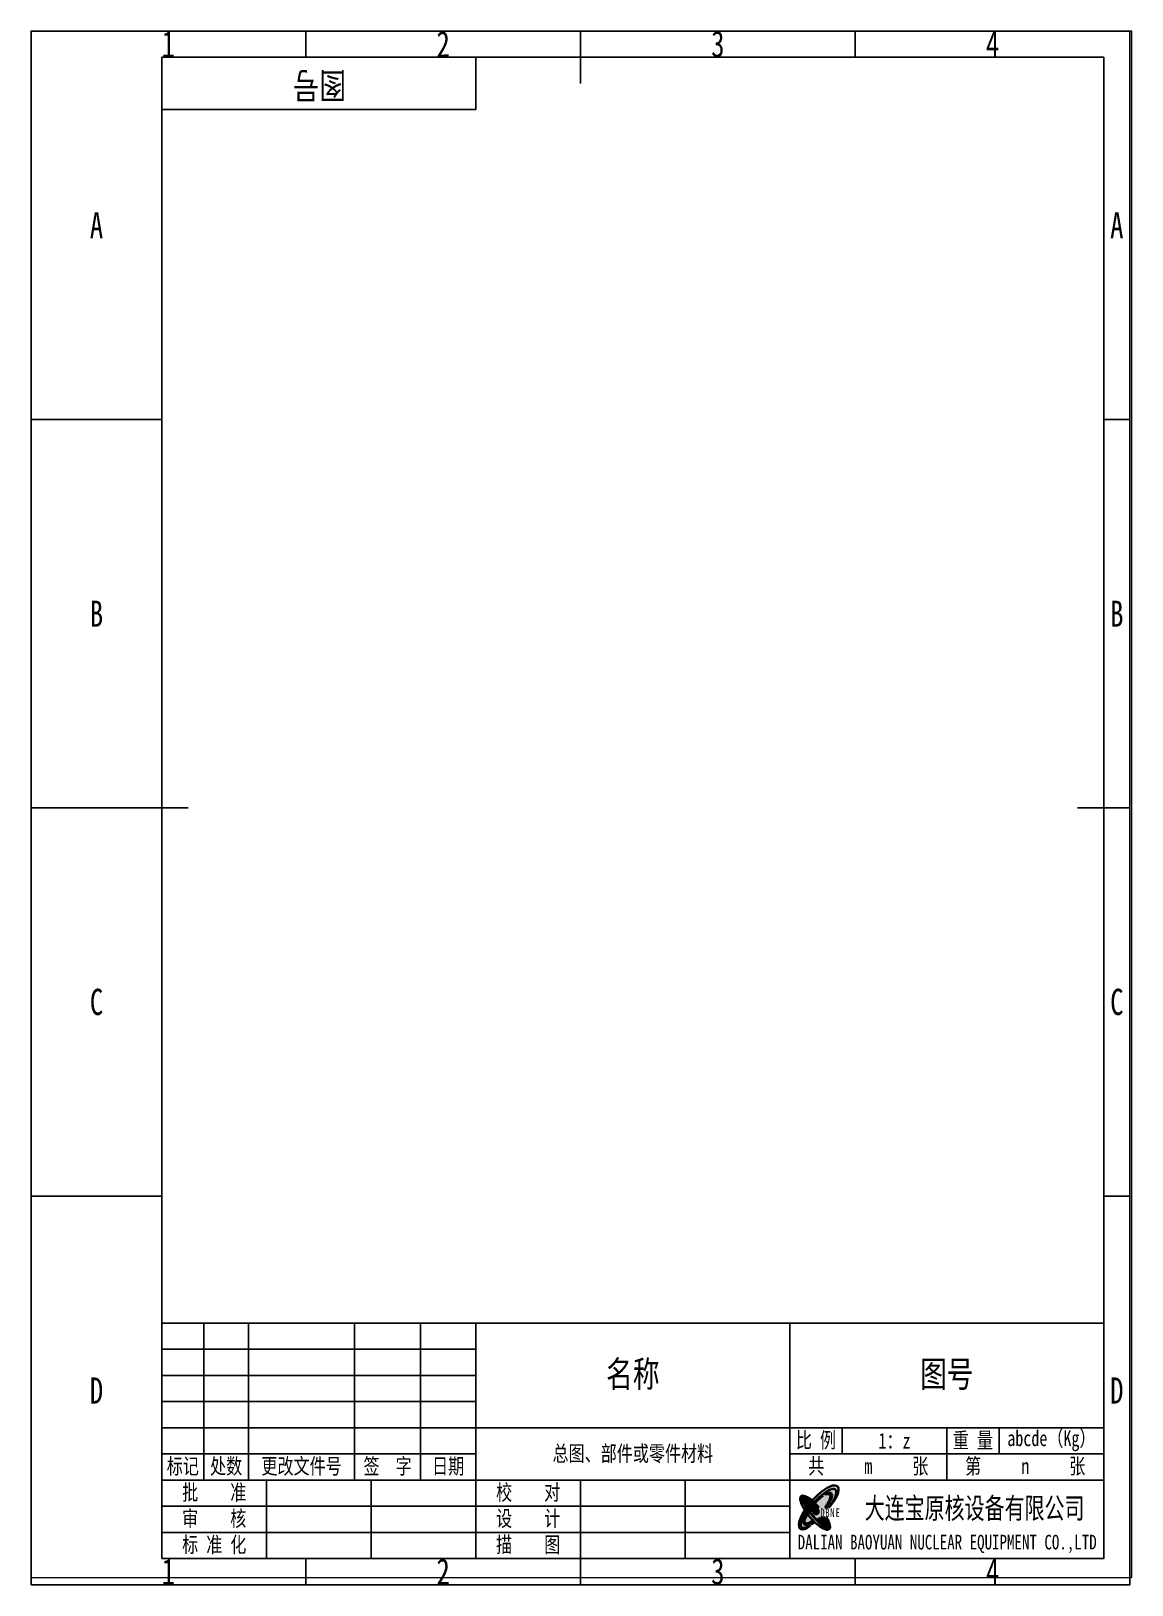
# Paper-space layout 'A4' of a CAD drawing. Header units: millimetres. Extents: x -3 to 208, y -3 to 294.
import ezdxf

# ---------------------------------------------------------------- set-up
doc = ezdxf.new("R2010")
doc.units = ezdxf.units.MM
doc.header["$MEASUREMENT"] = 0
doc.layers.add('粗实线', color=7, linetype='Continuous', lineweight=35)
doc.styles.add('USER1', font='SimSun.ttf', dxfattribs={"width": 0.75, "height": 3})
doc.styles.add('样式 1', font='SIMHEI.TTF', dxfattribs={"width": 0.7})

psp = doc.layouts.new('A4')

# ---------------------------------------------------------------- hatches: boundary and pattern name
at = {"layer": '粗实线', "lineweight": 35}
h = psp.add_hatch(color=1, dxfattribs=at)
edge = h.paths.add_edge_path()
edge.add_ellipse((147.752040785499, 12.02995826048505), major_axis=(-3.547432841545726, -4.059692306267203), ratio=0.3374872929576654, start_angle=148.5834714324887, end_angle=293.3342422504487)
edge.add_ellipse((147.752040785499, 12.02995826048505), major_axis=(-3.547432841545726, -4.059692306267203), ratio=0.3374872929576654, start_angle=293.3342422504487, end_angle=374.1685628562043)
edge.add_arc((144.4021631084979, 10.07399086174632), 2.286518586195617, 276.1692856740171, 320.4778378032062)
edge.add_ellipse((147.7135422401443, 11.85488951012871), major_axis=(-3.228570764437261, -3.583163797059291), ratio=0.3006498599524591, start_angle=112.5982362864199, end_angle=404.50184761963015, ccw=False)
edge.add_arc((143.8025790507072, 17.81960279853752), 8.237062029641873, 318.2587934402285, 339.0204377928367)
h = psp.add_hatch(color=1, dxfattribs=at)
edge = h.paths.add_edge_path()
edge.add_ellipse((147.5705042655572, 11.79363889462206), major_axis=(-2.574683051114072, -2.991074042292521), ratio=0.2934977647356021, start_angle=108.6241285841381, end_angle=222.5789002145962)
edge.add_arc((149.5218083946202, 12.41446822300236), 2.19136280170246, 85.37177683350558, 107.23875089343741, ccw=False)
edge.add_ellipse((148.1132522313474, 12.3487479819953), major_axis=(-1.767540289798319, -2.194815411991643), ratio=0.2960964661553158, start_angle=455.3618479000191, end_angle=555.9270530205276, ccw=False)
edge.add_line((148.9254541749051, 12.03277090224242), (149.2246537703422, 12.03277090224242))
h = psp.add_hatch(color=1, dxfattribs=at)
edge = h.paths.add_edge_path()
edge.add_ellipse((146.689605301066, 11.70895514343488), major_axis=(-2.004595282347552, 2.311500263612363), ratio=0.276349345729869, start_angle=368.947896776684, end_angle=428.93000937299325, ccw=False)
edge.add_ellipse((146.7321310559746, 11.69921795669575), major_axis=(-2.033716340138569, 2.322301694955371), ratio=0.3400349644981061, start_angle=297.7439235286173, end_angle=367.8010664767777, ccw=False)
edge.add_line((146.4805378864276, 13.39514361505667), (146.4885314460626, 13.40389518178813))
edge.add_ellipse((147.0612282042348, 11.02517223127938), major_axis=(2.678426760523202, -3.167450950868441), ratio=0.3116471756799845, start_angle=121.804843409058, end_angle=245.7414246292155)
edge.add_line((145.0608179764513, 11.56551781078156), (145.3728631336826, 12.02302690091597))
h = psp.add_hatch(color=1, dxfattribs=at)
edge = h.paths.add_edge_path()
edge.add_ellipse((147.2473563714811, 11.06337217815576), major_axis=(2.400994066928936, -2.807322038593968), ratio=0.2502168121586122, start_angle=127.7930914008186, end_angle=234.4549154496488)
edge.add_ellipse((147.3685697606579, 10.82206726417894), major_axis=(2.400994066928936, -2.807322038593968), ratio=0.2454916854564585, start_angle=132.7615137584243, end_angle=229.2837028555487, ccw=False)
edge.add_line((146.2444010532981, 13.16084073838442), (146.3310866781899, 13.25847727309292))
h = psp.add_hatch(color=1, dxfattribs=at)
edge = h.paths.add_edge_path()
edge.add_ellipse((147.5705042655572, 11.79363889462206), major_axis=(-2.574683051114072, -2.991074042292521), ratio=0.2934977647356021, start_angle=230.2642047476614, end_angle=410.0685769235042)
edge.add_line((146.5910568042691, 9.29430442549642), (146.433372410941, 9.460489802324446))
edge.add_ellipse((146.8956147161261, 11.25179701737284), major_axis=(1.721523644116088, 2.189227588895283), ratio=0.3365025604834221, start_angle=154.400806499086, end_angle=232.5412665597438, ccw=False)
edge.add_arc((154.5967919675677, 6.102876376686936), 10.16628308233577, 126.1770224432806, 160.3126691880759, ccw=False)
edge.add_line((148.5958180409089, 14.30907060067125), (148.5412811595565, 14.28678376111475))
h = psp.add_hatch(color=1, dxfattribs=at)
edge = h.paths.add_edge_path()
edge.add_ellipse((147.1994583714149, 11.17105240419937), major_axis=(2.400994066928936, -2.807322038593968), ratio=0.2502168121586122, start_angle=453.3569728923684, end_angle=471.0255026382234)
edge.add_line((146.9936927728486, 12.73904347571465), (146.9223678946364, 12.65799681893031))
edge.add_ellipse((147.3206717605917, 10.92974749022255), major_axis=(2.400994066928936, -2.807322038593968), ratio=0.2454916854564585, start_angle=458.66055614744084, end_angle=475.1905618213646, ccw=False)
edge.add_line((147.6404455063966, 11.93517816989311), (147.7600978925811, 11.93517816989311))
h = psp.add_hatch(color=1, dxfattribs=at)
edge = h.paths.add_edge_path()
edge.add_ellipse((147.0612282042348, 11.02517223127938), major_axis=(2.678426760523202, -3.167450950868441), ratio=0.3116471756799845, start_angle=260.541133779156, end_angle=420.0780893389606)
edge.add_line((149.2528280152146, 10.16864729524991), (149.2031340892008, 10.16864729524991))
edge.add_arc((138.6311854411269, 6.07523365257498), 11.33676027212226, 14.648898598066523, 21.166191804059793, ccw=False)
edge.add_ellipse((147.1776584284671, 11.0451748196117), major_axis=(2.400994066928936, -2.807322038593968), ratio=0.2502168121586122, start_angle=317.68120030014785, end_angle=390.82428077937846, ccw=False)
edge.add_ellipse((147.3206717605917, 10.92974749022255), major_axis=(2.400994066928936, -2.807322038593968), ratio=0.2454916854564585, start_angle=252.0460802995062, end_angle=313.66972906875924, ccw=False)
edge.add_line((145.924945827941, 11.23438821656214), (145.6473509154525, 10.72233441219964))
h = psp.add_hatch(color=1, dxfattribs=at)
edge = h.paths.add_edge_path()
edge.add_ellipse((147.4053119458986, 10.80134738552738), major_axis=(1.937802988958268, -2.313136438759362), ratio=0.2712156489420839, start_angle=282.3804776369831, end_angle=421.729694323865)
edge.add_line((148.8756463996378, 10.16864729524991), (148.7552544939037, 10.16864729524991))
edge.add_ellipse((147.9621000769348, 10.12480246300743), major_axis=(1.200216418312824, -1.498587209471784), ratio=0.3468916351285387, start_angle=298.822618006964, end_angle=436.0887420892536, ccw=False)
edge.add_arc((159.4072373314611, 22.87747084340276), 17.880987360756, 226.5713456546265, 230.7145537302058, ccw=False)
edge.add_line((147.1149383716511, 9.891744245396922), (145.9942431841719, 11.24827782774537))
edge.add_line((145.9942431841719, 11.24827782774514), (147.0365602100096, 9.966388140844174))
edge.add_arc((155.0605505732965, 17.68670617058501), 11.13497785496102, 223.8950301582306, 225.1531914822738)
psp.add_hatch(color=1, dxfattribs=at).paths.add_polyline_path([(146.70667505251, 11.25259135873853, 1), (147.7581972254593, 11.25259135873853, 1)])

# ---------------------------------------------------------------- linework, layer by layer
at = {"color": 1}
for p, q in [((49.71722607263814, 294.270841641596), (49.71722607263814, 289.270841641596)), ((154.7172260726381, 294.270841641596), (154.7172260726381, 289.270841641596)), ((-2.782773927361859, 220.020841641596), (22.21722607263814, 220.020841641596)), ((207.2172260726381, 220.020841641596), (202.2172260726381, 220.020841641596)), ((-2.782773927361859, 71.52084164159601), (22.21722607263814, 71.52084164159601)), ((207.2172260726381, 71.52084164159601), (202.2172260726381, 71.52084164159601)), ((30.22146080197672, 17.27084164159601), (30.22146080197672, 47.27084164159601)), ((38.76519105769944, 17.27084164159601), (38.76519105769944, 47.27084164159601)), ((59.05655024041812, 17.27084164159601), (59.05655024041812, 47.27084164159601)), ((71.63481971889018, 17.27084164159601), (71.63481971889018, 47.27084164159601)), ((22.21722607263814, 42.27084164159601), (82.21722607263814, 42.27084164159601)), ((22.21722607263814, 37.27084164159601), (82.21722607263814, 37.27084164159601)), ((22.21722607263814, 32.27084164159601), (82.21722607263814, 32.27084164159601)), ((22.21722607263814, 27.27084164159601), (82.21722607263814, 27.27084164159601)), ((152.2172260726381, 27.27084164159601), (152.2172260726381, 22.27084164159601)), ((172.2172260726381, 27.27084164159601), (172.2172260726381, 17.27084164159601)), ((182.2172260726381, 27.27084164159601), (182.2172260726381, 22.27084164159601)), ((142.2172260726381, 22.27084164159601), (202.2172260726381, 22.27084164159601)), ((42.21722607263814, 17.27084164159601), (42.21722607263814, 2.270841641596007)), ((62.21722607263814, 17.27084164159601), (62.21722607263814, 2.270841641596007)), ((102.2172260726381, 17.27084164159601), (102.2172260726381, 2.270841641596007)), ((122.2172260726381, 17.27084164159601), (122.2172260726381, 2.270841641596007)), ((22.21722607263814, 12.27084164159601), (142.2172260726381, 12.27084164159601)), ((22.21722607263814, 7.270841641596007), (142.2172260726381, 7.270841641596007)), ((49.71722607263814, -2.729158358403993), (49.71722607263814, 2.270841641596007)), ((154.7172260726381, -2.729158358403993), (154.7172260726381, 2.270841641596007))]:
    psp.add_line(p, q, dxfattribs=at)
at = {"color": 7}
for p, q in [((102.2172260726381, 294.270841641596), (102.2172260726381, 284.270841641596)), ((82.21722607263814, 279.270841641596), (82.21722607263814, 289.270841641596)), ((22.21722607263814, 279.270841641596), (82.21722607263814, 279.270841641596)), ((-2.782773927361859, 145.770841641596), (27.21722607263814, 145.770841641596)), ((207.2172260726381, 145.770841641596), (197.2172260726381, 145.770841641596)), ((22.21722607263814, 47.27084164159601), (202.2172260726381, 47.27084164159601)), ((82.21722607263814, 47.27084164159601), (82.21722607263814, 2.270841641596007)), ((142.2172260726381, 47.27084164159601), (142.2172260726381, 2.270841641596007)), ((82.21722607263814, 27.27084164159601), (202.2172260726381, 27.27084164159601)), ((22.21722607263814, 22.27084164159601), (82.21722607263814, 22.27084164159601)), ((22.21722607263814, 17.27084164159601), (202.2172260726381, 17.27084164159601)), ((102.2172260726381, -2.729158358403993), (102.2172260726381, 7.270841641596007))]:
    psp.add_line(p, q, dxfattribs=at)
at = {"color": 1}
psp.add_lwpolyline([(-2.782773927361859, -2.729158358403993), (207.2172260726381, -2.729158358403993), (207.2172260726381, 294.270841641596), (-2.782773927361859, 294.270841641596)], close=True, dxfattribs=at)
at = {"color": 7}
psp.add_lwpolyline([(22.21722607263814, 2.270841641596007), (202.2172260726381, 2.270841641596007), (202.2172260726381, 289.270841641596), (22.21722607263814, 289.270841641596)], close=True, dxfattribs=at)
at = {"layer": '粗实线', "color": 1, "lineweight": 35}
for p, q in [((145.0608179764495, 11.5655178107811), (145.3728631336817, 12.02302690091551)), ((146.2444010532981, 13.16084073838397), (146.3310866781903, 13.25847727309269)), ((146.4842757494844, 13.39233114937838), (146.4922666364237, 13.40088564489292)), ((146.4859904791465, 13.40111326202555), (146.4885314460607, 13.40389518178768)), ((146.9223678946364, 12.65799681893009), (146.9936927728486, 12.73904347571465)), ((147.6404455063948, 11.93517816989311), (147.7600978925802, 11.93517816989311)), ((148.5412811595561, 14.28678376111452), (148.5958180409089, 14.30907060067079)), ((148.9254541749051, 12.03277090224242), (149.2246537703413, 12.03277090224242)), ((145.647350915453, 10.72233441219919), (145.924945827941, 11.23438821656168)), ((147.0365602100082, 9.966388140843947), (145.9942431841719, 11.24827782774287)), ((145.9942431841719, 11.24827782774287), (147.1149383716493, 9.891744245396467)), ((146.4333724109401, 9.460489802324219), (146.5910568042691, 9.294304425495966)), ((148.7552544939026, 10.16864729524991), (148.875646399636, 10.16864729524991)), ((149.2031340892008, 10.16864729524991), (149.2528280152146, 10.16864729524991))]:
    psp.add_line(p, q, dxfattribs=at)
at = {"layer": '粗实线', "color": 1, "lineweight": 20}
psp.add_line((146.3826168006544, 8.692840905734329), (146.8689588743582, 9.08428855846455), dxfattribs=at)
at = {"layer": '粗实线', "color": 1, "lineweight": 35}
psp.add_circle((147.2324361389838, 11.25259135873853), 0.5257610864753293, dxfattribs=at)
for centre, radius, start, end in [((143.8025790507054, 17.81960279853752), 8.237062029641873, 314.8767886783547, 339.0204377928316), ((154.5967919675677, 6.102876376686936), 10.16628308233578, 126.1770224432779, 160.3126691880796), ((149.5218083946202, 12.41446822300236), 2.19136280170247, 83.47394555363896, 107.2387508934297), ((155.0605505732947, 17.68670617058547), 11.13497785496081, 223.8950301582385, 225.1531914822833), ((159.4072373314611, 22.87747084340276), 17.88098736075608, 226.5713456546252, 230.7145537301949), ((138.6311854411251, 6.075233652574525), 11.33676027212228, 14.64889859805141, 21.16619180405989), ((144.4021631084961, 10.07399086174632), 2.286518586195625, 276.1692856740167, 320.4778378032015)]:
    psp.add_arc(centre, radius, start, end, dxfattribs=at)
for centre, major_axis, ratio, start_param, end_param in [((147.752040785499, 12.02995826048505), (-3.547432841545726, -4.059692306267203), 0.3374872929576654, 2.593270790539863, 6.530473379296124), ((147.7135422401443, 11.85488951012871), (-3.228570764437261, -3.583163797059291), 0.3006498599524591, 1.965209955136579, 7.059889071362933), ((147.5705042655572, 11.79363889462206), (-2.57468305111407, -2.991074042292516), 0.2934977647356021, 1.895848690902897, 3.884734654212514), ((147.5705042655572, 11.79363889462206), (-2.57468305111407, -2.991074042292516), 0.2934977647356021, 1.895848690902897, 3.884734654212616), ((147.0612282042348, 11.02517223127938), (2.678426760523202, -3.167450950868439), 0.3116471756799845, 2.124560078115899, 4.288996968321296), ((147.5705042655572, 11.79363889462206), (-2.57468305111407, -2.991074042292516), 0.2934977647356021, 4.018868522333049, 7.157046826282786), ((146.689605301066, 11.70895514343488), (-2.004595282347552, 2.311500263612362), 0.2763493457298689, 6.43935556706131, 7.486240924168871), ((146.7321310559746, 11.69921795669575), (-2.033716340138568, 2.322301694955371), 0.3400349644981061, 5.196611793380585, 6.419339602366311), ((147.2473563714811, 11.06337217815576), (2.400994066928935, -2.807322038593965), 0.2502168121586122, 2.230410206246338, 4.092010222081294), ((147.3685697606579, 10.82206726417894), (2.400994066928935, -2.807322038593965), 0.2454916854564585, 2.317125535016257, 4.00175553599365), ((146.689605301066, 11.70895514343488), (-2.004595282347552, 2.311500263612362), 0.2763493457298689, 7.503291917096808, 7.651890234394435), ((147.3206717605917, 10.92974749022255), (2.400994066928935, -2.807322038593965), 0.2454916854564585, 8.005136853801162, 8.293639878184475), ((147.1994583714149, 11.17105240419937), (2.400994066928935, -2.807322038593965), 0.2502168121586122, 7.912571863846509, 8.220945881898235), ((148.1132522313474, 12.3487479819953), (-1.767540289798319, -2.194815411991643), 0.2960964661553158, 7.94756353382096, 9.702757476117293), ((146.8956147161261, 11.25179701737284), (1.721523644116087, 2.189227588895282), 0.3365025604834221, 2.694802441143709, 4.062670680177627), ((146.7321310559746, 11.69921795669575), (-2.033716340138568, 2.322301694955371), 0.3400349644981061, 7.507787671656985, 7.65231495760882), ((147.0612282042348, 11.02517223127938), (2.678426760523202, -3.167450950868439), 0.3116471756799845, 4.54730062132529, 7.331745774451753), ((147.3206717605917, 10.92974749022255), (2.400994066928935, -2.807322038593965), 0.2454916854564585, 4.399033967972399, 5.474569536088416), ((147.4053119458986, 10.80134738552738), (1.937802988958267, -2.31313643875936), 0.2712156489420839, 4.928469078119571, 7.360571719380686), ((147.9621000769348, 10.12480246300743), (1.200216418312824, -1.498587209471784), 0.3468916351285387, 5.215438563650817, 7.611184380337852), ((147.1776584284671, 11.0451748196117), (2.400994066928935, -2.807322038593965), 0.2502168121586122, 5.544582916925178, 6.823210260090856)]:
    psp.add_ellipse(centre, major_axis=major_axis, ratio=ratio, start_param=start_param, end_param=end_param, dxfattribs=at)
at = {"layer": '粗实线', "color": 1, "lineweight": 20}
psp.add_ellipse((147.0612282042348, 11.02517223127938), major_axis=(2.678426760523202, -3.167450950868439), ratio=0.3116471756799845, start_param=7.923402344965393, end_param=8.19174486167731, dxfattribs=at)

# ---------------------------------------------------------------- texts
at = {"color": 1, "attachment_point": 5}
for s, insert, char_height, width, style in [('1', (23.46722607263814, 291.770841641596), 5, 52.5, 'USER1'), ('2', (75.96722607263814, 291.770841641596), 5, 52.5, 'USER1'), ('3', (128.4672260726381, 291.770841641596), 5, 52.5, 'USER1'), ('4', (180.9672260726381, 291.770841641596), 5, 52.5, 'USER1'), ('A', (9.717226072638141, 257.145841641596), 5, 25, 'USER1'), ('A', (204.7172260726381, 257.145841641596), 5, 5, 'USER1'), ('B', (9.717226072638141, 182.895841641596), 5, 25, 'USER1'), ('B', (204.7172260726381, 182.895841641596), 5, 5, 'USER1'), ('C', (9.717226072638141, 108.645841641596), 5, 25, 'USER1'), ('C', (204.7172260726381, 108.645841641596), 5, 5, 'USER1'), ('名称', (112.2172260726381, 37.27084164159601), 5, 60, 'USER1'), ('图号', (172.2172260726381, 37.27084164159601), 5, 60, 'USER1'), ('D', (9.717226072638141, 34.39584164159601), 5, 25, 'USER1'), ('D', (204.7172260726381, 34.39584164159601), 5, 5, 'USER1'), ('比 例', (147.2172260726381, 24.77084164159601), 3, 10, 'USER1'), ('重 量', (177.2172260726381, 24.77084164159601), 3, 10, 'USER1'), ('abcde（Kg）', (192.2172260726381, 24.77084164159601), 3, 20, 'USER1'), ('1：z', (162.2172260726381, 24.77084164159601), 3, 20, 'USER1'), ('标记', (26.2193260726383, 19.77084164159601), 3, 8.0042, 'USER1'), ('处数', (34.49331080197658, 19.77084164159601), 3, 8.5437, 'USER1'), ('更改文件号', (48.91089105769947, 19.77084164159601), 3, 20.2914, 'USER1'), ('签  字', (65.34570024041795, 19.77084164159601), 3, 12.5783, 'USER1'), ('日期', (76.9260197188903, 19.77084164159601), 3, 10.5824, 'USER1'), ('共     m     张', (157.2172260726381, 19.77084164159601), 3, 30, 'USER1'), ('第     n     张', (187.2172260726381, 19.77084164159601), 3, 30, 'USER1'), ('批    准', (32.21722607263814, 14.77084164159601), 3, 20, 'USER1'), ('校    对', (92.21722607263814, 14.77084164159601), 3, 20, 'USER1'), ('审    核', (32.21722607263814, 9.770841641596007), 3, 20, 'USER1'), ('{\\f华文行楷|b0|i0|c134|p2;大连宝原核设备有限公司}', (177.5367246059404, 11.68160435628374), 4, 60, '样式 1'), ('设    计', (92.21722607263814, 9.770841641596007), 3, 20, 'USER1'), ('标 准 化', (32.21722607263814, 4.770841641596007), 3, 20, 'USER1'), ('描    图', (92.21722607263814, 4.770841641596007), 3, 20, 'USER1'), ('{\\f仿宋_GB2312|b0|i0|c134|p49;DALIAN BAOYUAN NUCLEAR EQUIPMENT CO.,LTD}', (172.3010995826037, 5.050818668930106), 2.8, 80.37, 'USER1'), ('1', (23.46722607263814, -0.2291583584039927), 5, 52.5, 'USER1'), ('2', (75.96722607263814, -0.2291583584039927), 5, 52.5, 'USER1'), ('3', (128.4672260726381, -0.2291583584039927), 5, 52.5, 'USER1'), ('4', (180.9672260726381, -0.2291583584039927), 5, 52.5, 'USER1')]:
    psp.add_mtext(s, dxfattribs=dict(at, insert=insert, char_height=char_height, width=width, style=style))
at = {"color": 1, "insert": (52.30079955248948, 284.0791609688389), "char_height": 5, "width": 60, "attachment_point": 5, "rotation": 180, "style": 'USER1'}
psp.add_mtext('图号', dxfattribs=at)
at = {"insert": (112.2184547625368, 22.17798659630444), "char_height": 3, "width": 60, "attachment_point": 5, "style": 'USER1'}
psp.add_mtext('\\C1;总图、部件或零件材料', dxfattribs=at)
at = {"layer": '粗实线', "color": 1, "lineweight": 35, "char_height": 1.6578401, "width": 5.68064626955, "attachment_point": 1, "style": '样式 1'}
for s, insert in [('D', (148.0801096086907, 11.84271672561658)), ('B', (149.0251411362842, 11.85934823368166)), ('N', (149.9561942543951, 11.87597974174719)), ('E', (150.9928446783179, 11.84271679276958))]:
    psp.add_mtext(s, dxfattribs=dict(at, insert=insert))

# ---------------------------------------------------------------- viewports
at = {"layer": '粗实线', "color": 1, "lineweight": 35}
psp.add_viewport(center=(102.4093463565192, 146.4682472009571), size=(210.3842405677622, 295.6051888812779), view_center_point=(-328.8683984079356, -1782.77056826463), view_height=17303.07323822052, dxfattribs=at)

doc.saveas('drawing.dxf')
